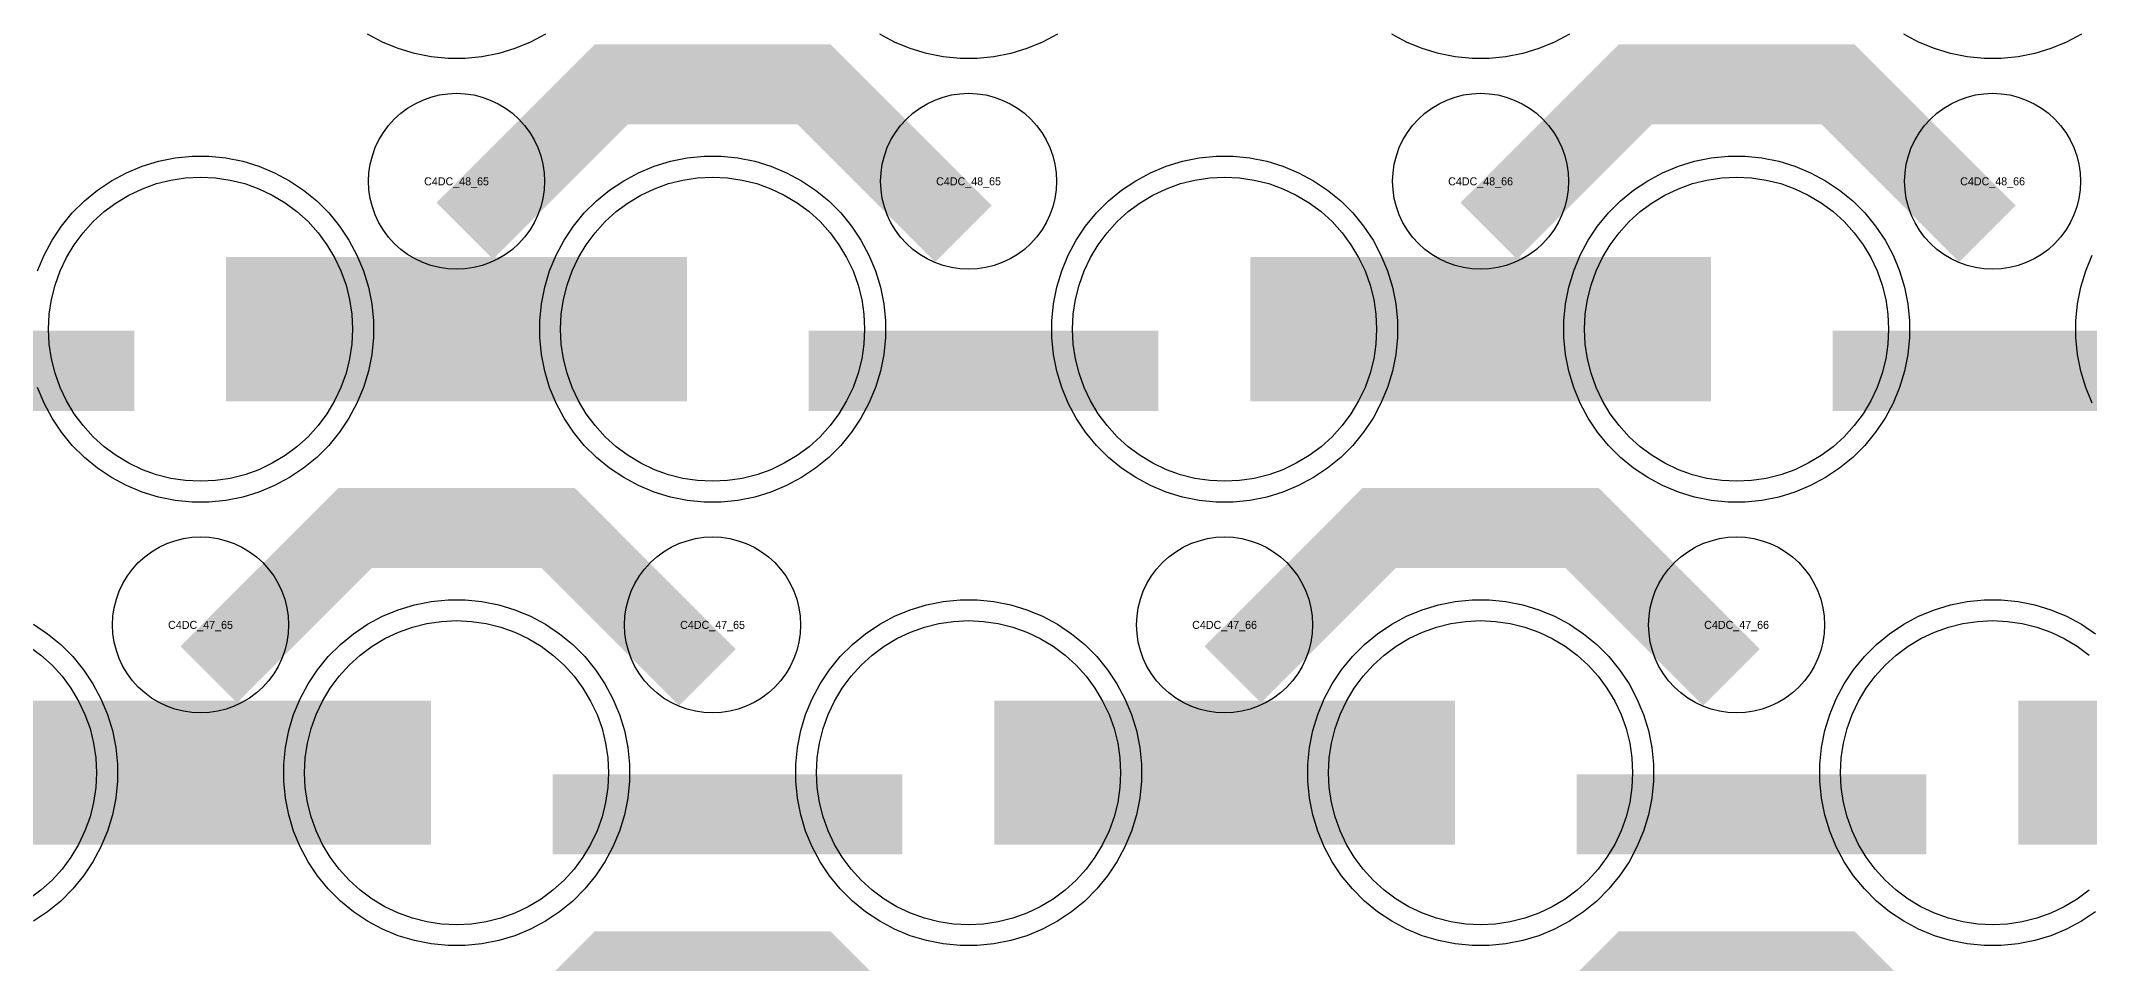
# Model space of a CAD drawing. Extents: x -11880 to 11880, y -14992 to 14992.
# Drawn here: x 8750 to 9390, y -8386 to -8098 of the extents above; entities that cross this region are included whole.
import ezdxf
from ezdxf.enums import TextEntityAlignment as Align

# ---------------------------------------------------------------- set-up
doc = ezdxf.new("R2010")
doc.units = 0
doc.header["$MEASUREMENT"] = 0
for name, color, linetype in [('GDS_775_DT_237', 138, 'CONTINUOUS'), ('RDL1_FS', 34, 'CONTINUOUS'), ('RDL_BS', 160, 'CONTINUOUS')]:
    doc.layers.add(name, color=color, linetype=linetype)

msp = doc.modelspace()

# ---------------------------------------------------------------- linework, layer by layer
at = {"layer": 'RDL1_FS'}
for points in [[(8800, -8235.999), (8795.343, -8235.77), (8790.732, -8235.086), (8786.209, -8233.954), (8781.819, -8232.382), (8777.605, -8230.39), (8773.605, -8227.992), (8769.86, -8225.214), (8766.406, -8222.084), (8763.276, -8218.63), (8760.498, -8214.885), (8758.1, -8210.885), (8756.108, -8206.671), (8754.536, -8202.281), (8753.404, -8197.758), (8752.72, -8193.147), (8752.491, -8188.49), (8752.72, -8183.833), (8753.404, -8179.222), (8754.536, -8174.699), (8756.108, -8170.309), (8758.1, -8166.095), (8760.498, -8162.095), (8763.276, -8158.35), (8766.406, -8154.896), (8769.86, -8151.766), (8773.605, -8148.988), (8777.605, -8146.59), (8781.819, -8144.598), (8786.209, -8143.026), (8790.732, -8141.894), (8795.343, -8141.21), (8800, -8140.981), (8804.657, -8141.21), (8809.268, -8141.894), (8813.791, -8143.026), (8818.181, -8144.598), (8822.395, -8146.59), (8826.395, -8148.988), (8830.14, -8151.766), (8833.594, -8154.896), (8836.724, -8158.35), (8839.502, -8162.095), (8841.9, -8166.095), (8843.892, -8170.309), (8845.464, -8174.699), (8846.596, -8179.222), (8847.28, -8183.833), (8847.509, -8188.49), (8847.28, -8193.147), (8846.596, -8197.758), (8845.464, -8202.281), (8843.892, -8206.671), (8841.9, -8210.885), (8839.502, -8214.885), (8836.724, -8218.63), (8833.594, -8222.084), (8830.14, -8225.214), (8826.395, -8227.992), (8822.395, -8230.39), (8818.181, -8232.382), (8813.791, -8233.954), (8809.268, -8235.086), (8804.657, -8235.77)], [(8960, -8235.999), (8955.343, -8235.77), (8950.732, -8235.086), (8946.209, -8233.954), (8941.819, -8232.382), (8937.605, -8230.39), (8933.605, -8227.992), (8929.86, -8225.214), (8926.406, -8222.084), (8923.276, -8218.63), (8920.498, -8214.885), (8918.1, -8210.885), (8916.108, -8206.671), (8914.536, -8202.281), (8913.404, -8197.758), (8912.72, -8193.147), (8912.491, -8188.49), (8912.72, -8183.833), (8913.404, -8179.222), (8914.536, -8174.699), (8916.108, -8170.309), (8918.1, -8166.095), (8920.498, -8162.095), (8923.276, -8158.35), (8926.406, -8154.896), (8929.86, -8151.766), (8933.605, -8148.988), (8937.605, -8146.59), (8941.819, -8144.598), (8946.209, -8143.026), (8950.732, -8141.894), (8955.343, -8141.21), (8960, -8140.981), (8964.657, -8141.21), (8969.268, -8141.894), (8973.791, -8143.026), (8978.181, -8144.598), (8982.395, -8146.59), (8986.395, -8148.988), (8990.14, -8151.766), (8993.594, -8154.896), (8996.724, -8158.35), (8999.502, -8162.095), (9001.9, -8166.095), (9003.892, -8170.309), (9005.464, -8174.699), (9006.596, -8179.222), (9007.28, -8183.833), (9007.509, -8188.49), (9007.28, -8193.147), (9006.596, -8197.758), (9005.464, -8202.281), (9003.892, -8206.671), (9001.9, -8210.885), (8999.502, -8214.885), (8996.724, -8218.63), (8993.594, -8222.084), (8990.14, -8225.214), (8986.395, -8227.992), (8982.395, -8230.39), (8978.181, -8232.382), (8973.791, -8233.954), (8969.268, -8235.086), (8964.657, -8235.77)], [(9120, -8235.999), (9115.343, -8235.77), (9110.732, -8235.086), (9106.209, -8233.954), (9101.819, -8232.382), (9097.605, -8230.39), (9093.605, -8227.992), (9089.86, -8225.214), (9086.406, -8222.084), (9083.276, -8218.63), (9080.498, -8214.885), (9078.1, -8210.885), (9076.108, -8206.671), (9074.536, -8202.281), (9073.404, -8197.758), (9072.72, -8193.147), (9072.491, -8188.49), (9072.72, -8183.833), (9073.404, -8179.222), (9074.536, -8174.699), (9076.108, -8170.309), (9078.1, -8166.095), (9080.498, -8162.095), (9083.276, -8158.35), (9086.406, -8154.896), (9089.86, -8151.766), (9093.605, -8148.988), (9097.605, -8146.59), (9101.819, -8144.598), (9106.209, -8143.026), (9110.732, -8141.894), (9115.343, -8141.21), (9120, -8140.981), (9124.657, -8141.21), (9129.268, -8141.894), (9133.791, -8143.026), (9138.181, -8144.598), (9142.395, -8146.59), (9146.395, -8148.988), (9150.14, -8151.766), (9153.594, -8154.896), (9156.724, -8158.35), (9159.502, -8162.095), (9161.9, -8166.095), (9163.892, -8170.309), (9165.464, -8174.699), (9166.596, -8179.222), (9167.28, -8183.833), (9167.509, -8188.49), (9167.28, -8193.147), (9166.596, -8197.758), (9165.464, -8202.281), (9163.892, -8206.671), (9161.9, -8210.885), (9159.502, -8214.885), (9156.724, -8218.63), (9153.594, -8222.084), (9150.14, -8225.214), (9146.395, -8227.992), (9142.395, -8230.39), (9138.181, -8232.382), (9133.791, -8233.954), (9129.268, -8235.086), (9124.657, -8235.77)], [(9280, -8235.999), (9275.343, -8235.77), (9270.732, -8235.086), (9266.209, -8233.954), (9261.819, -8232.382), (9257.605, -8230.39), (9253.605, -8227.992), (9249.86, -8225.214), (9246.406, -8222.084), (9243.276, -8218.63), (9240.498, -8214.885), (9238.1, -8210.885), (9236.108, -8206.671), (9234.536, -8202.281), (9233.404, -8197.758), (9232.72, -8193.147), (9232.491, -8188.49), (9232.72, -8183.833), (9233.404, -8179.222), (9234.536, -8174.699), (9236.108, -8170.309), (9238.1, -8166.095), (9240.498, -8162.095), (9243.276, -8158.35), (9246.406, -8154.896), (9249.86, -8151.766), (9253.605, -8148.988), (9257.605, -8146.59), (9261.819, -8144.598), (9266.209, -8143.026), (9270.732, -8141.894), (9275.343, -8141.21), (9280, -8140.981), (9284.657, -8141.21), (9289.268, -8141.894), (9293.791, -8143.026), (9298.181, -8144.598), (9302.395, -8146.59), (9306.395, -8148.988), (9310.14, -8151.766), (9313.594, -8154.896), (9316.724, -8158.35), (9319.502, -8162.095), (9321.9, -8166.095), (9323.892, -8170.309), (9325.464, -8174.699), (9326.596, -8179.222), (9327.28, -8183.833), (9327.509, -8188.49), (9327.28, -8193.147), (9326.596, -8197.758), (9325.464, -8202.281), (9323.892, -8206.671), (9321.9, -8210.885), (9319.502, -8214.885), (9316.724, -8218.63), (9313.594, -8222.084), (9310.14, -8225.214), (9306.395, -8227.992), (9302.395, -8230.39), (9298.181, -8232.382), (9293.791, -8233.954), (9289.268, -8235.086), (9284.657, -8235.77)], [(8880, -8374.564), (8875.343, -8374.335), (8870.732, -8373.651), (8866.209, -8372.519), (8861.819, -8370.947), (8857.605, -8368.955), (8853.605, -8366.557), (8849.86, -8363.779), (8846.406, -8360.649), (8843.276, -8357.195), (8840.498, -8353.45), (8838.1, -8349.45), (8836.108, -8345.236), (8834.536, -8340.846), (8833.404, -8336.323), (8832.72, -8331.712), (8832.491, -8327.055), (8832.72, -8322.398), (8833.404, -8317.787), (8834.536, -8313.264), (8836.108, -8308.874), (8838.1, -8304.66), (8840.498, -8300.66), (8843.276, -8296.915), (8846.406, -8293.461), (8849.86, -8290.331), (8853.605, -8287.553), (8857.605, -8285.155), (8861.819, -8283.163), (8866.209, -8281.591), (8870.732, -8280.459), (8875.343, -8279.775), (8880, -8279.546), (8884.657, -8279.775), (8889.268, -8280.459), (8893.791, -8281.591), (8898.181, -8283.163), (8902.395, -8285.155), (8906.395, -8287.553), (8910.14, -8290.331), (8913.594, -8293.461), (8916.724, -8296.915), (8919.502, -8300.66), (8921.9, -8304.66), (8923.892, -8308.874), (8925.464, -8313.264), (8926.596, -8317.787), (8927.28, -8322.398), (8927.509, -8327.055), (8927.28, -8331.712), (8926.596, -8336.323), (8925.464, -8340.846), (8923.892, -8345.236), (8921.9, -8349.45), (8919.502, -8353.45), (8916.724, -8357.195), (8913.594, -8360.649), (8910.14, -8363.779), (8906.395, -8366.557), (8902.395, -8368.955), (8898.181, -8370.947), (8893.791, -8372.519), (8889.268, -8373.651), (8884.657, -8374.335)], [(9040, -8374.564), (9035.343, -8374.335), (9030.732, -8373.651), (9026.209, -8372.519), (9021.819, -8370.947), (9017.605, -8368.955), (9013.605, -8366.557), (9009.86, -8363.779), (9006.406, -8360.649), (9003.276, -8357.195), (9000.498, -8353.45), (8998.1, -8349.45), (8996.108, -8345.236), (8994.536, -8340.846), (8993.404, -8336.323), (8992.72, -8331.712), (8992.491, -8327.055), (8992.72, -8322.398), (8993.404, -8317.787), (8994.536, -8313.264), (8996.108, -8308.874), (8998.1, -8304.66), (9000.498, -8300.66), (9003.276, -8296.915), (9006.406, -8293.461), (9009.86, -8290.331), (9013.605, -8287.553), (9017.605, -8285.155), (9021.819, -8283.163), (9026.209, -8281.591), (9030.732, -8280.459), (9035.343, -8279.775), (9040, -8279.546), (9044.657, -8279.775), (9049.268, -8280.459), (9053.791, -8281.591), (9058.181, -8283.163), (9062.395, -8285.155), (9066.395, -8287.553), (9070.14, -8290.331), (9073.594, -8293.461), (9076.724, -8296.915), (9079.502, -8300.66), (9081.9, -8304.66), (9083.892, -8308.874), (9085.464, -8313.264), (9086.596, -8317.787), (9087.28, -8322.398), (9087.509, -8327.055), (9087.28, -8331.712), (9086.596, -8336.323), (9085.464, -8340.846), (9083.892, -8345.236), (9081.9, -8349.45), (9079.502, -8353.45), (9076.724, -8357.195), (9073.594, -8360.649), (9070.14, -8363.779), (9066.395, -8366.557), (9062.395, -8368.955), (9058.181, -8370.947), (9053.791, -8372.519), (9049.268, -8373.651), (9044.657, -8374.335)], [(9200, -8374.564), (9195.343, -8374.335), (9190.732, -8373.651), (9186.209, -8372.519), (9181.819, -8370.947), (9177.605, -8368.955), (9173.605, -8366.557), (9169.86, -8363.779), (9166.406, -8360.649), (9163.276, -8357.195), (9160.498, -8353.45), (9158.1, -8349.45), (9156.108, -8345.236), (9154.536, -8340.846), (9153.404, -8336.323), (9152.72, -8331.712), (9152.491, -8327.055), (9152.72, -8322.398), (9153.404, -8317.787), (9154.536, -8313.264), (9156.108, -8308.874), (9158.1, -8304.66), (9160.498, -8300.66), (9163.276, -8296.915), (9166.406, -8293.461), (9169.86, -8290.331), (9173.605, -8287.553), (9177.605, -8285.155), (9181.819, -8283.163), (9186.209, -8281.591), (9190.732, -8280.459), (9195.343, -8279.775), (9200, -8279.546), (9204.657, -8279.775), (9209.268, -8280.459), (9213.791, -8281.591), (9218.181, -8283.163), (9222.395, -8285.155), (9226.395, -8287.553), (9230.14, -8290.331), (9233.594, -8293.461), (9236.724, -8296.915), (9239.502, -8300.66), (9241.9, -8304.66), (9243.892, -8308.874), (9245.464, -8313.264), (9246.596, -8317.787), (9247.28, -8322.398), (9247.509, -8327.055), (9247.28, -8331.712), (9246.596, -8336.323), (9245.464, -8340.846), (9243.892, -8345.236), (9241.9, -8349.45), (9239.502, -8353.45), (9236.724, -8357.195), (9233.594, -8360.649), (9230.14, -8363.779), (9226.395, -8366.557), (9222.395, -8368.955), (9218.181, -8370.947), (9213.791, -8372.519), (9209.268, -8373.651), (9204.657, -8374.335)]]:
    msp.add_lwpolyline(points, close=True, dxfattribs=at)
for points in [[(8808.002, -8188.49, 45, 45, 0), (8880.002, -8188.49, 45, 45, 0)], [(8880.002, -8188.49, 45, 45, 0), (8952.002, -8188.49, 45, 45, 0)], [(9128.002, -8188.49, 45, 45, 0), (9200.002, -8188.49, 45, 45, 0)], [(9200.002, -8188.49, 45, 45, 0), (9272.002, -8188.49, 45, 45, 0)], [(8728.002, -8327.055, 45, 45, 0), (8800.002, -8327.055, 45, 45, 0)], [(8800.002, -8327.055, 45, 45, 0), (8872.002, -8327.055, 45, 45, 0)], [(9048.002, -8327.055, 45, 45, 0), (9120.002, -8327.055, 45, 45, 0)], [(9120.002, -8327.055, 45, 45, 0), (9192.002, -8327.055, 45, 45, 0)], [(9368.002, -8327.055, 45, 45, 0), (9440.002, -8327.055, 45, 45, 0)]]:
    msp.add_lwpolyline(points, format="xyseb", dxfattribs=at)
for points in [[(9390.14, -8363.779), (9386.395, -8366.557), (9382.395, -8368.955), (9378.181, -8370.947), (9373.791, -8372.519), (9369.268, -8373.651), (9364.657, -8374.335), (9360, -8374.564), (9355.343, -8374.335), (9350.732, -8373.651), (9346.209, -8372.519), (9341.819, -8370.947), (9337.605, -8368.955), (9333.605, -8366.557), (9329.86, -8363.779), (9326.406, -8360.649), (9323.276, -8357.195), (9320.498, -8353.45), (9318.1, -8349.45), (9316.108, -8345.236), (9314.536, -8340.846), (9313.404, -8336.323), (9312.72, -8331.712), (9312.491, -8327.055), (9312.72, -8322.398), (9313.404, -8317.787), (9314.536, -8313.264), (9316.108, -8308.874), (9318.1, -8304.66), (9320.498, -8300.66), (9323.276, -8296.915), (9326.406, -8293.461), (9329.86, -8290.331), (9333.605, -8287.553), (9337.605, -8285.155), (9341.819, -8283.163), (9346.209, -8281.591), (9350.732, -8280.459), (9355.343, -8279.775), (9360, -8279.546), (9364.657, -8279.775), (9369.268, -8280.459), (9373.791, -8281.591), (9378.181, -8283.163), (9382.395, -8285.155), (9386.395, -8287.553), (9390.14, -8290.331)], [(8746.395, -8287.553), (8750.14, -8290.331), (8753.594, -8293.461), (8756.724, -8296.915), (8759.502, -8300.66), (8761.9, -8304.66), (8763.892, -8308.874), (8765.464, -8313.264), (8766.596, -8317.787), (8767.28, -8322.398), (8767.509, -8327.055), (8767.28, -8331.712), (8766.596, -8336.323), (8765.464, -8340.846), (8763.892, -8345.236), (8761.9, -8349.45), (8759.502, -8353.45), (8756.724, -8357.195), (8753.594, -8360.649), (8750.14, -8363.779), (8746.395, -8366.557)]]:
    msp.add_lwpolyline(points, dxfattribs=at)
at = {"layer": 'RDL_BS', "color": 241, "true_color": 0xf7abae}
for points in [[(8907.777, -8096.308), (8903.115, -8098.8), (8898.205, -8100.831), (8893.165, -8102.362), (8887.938, -8103.408), (8882.644, -8103.925), (8877.356, -8103.925), (8872.062, -8103.408), (8866.835, -8102.362), (8861.795, -8100.831), (8856.885, -8098.8), (8852.223, -8096.308)], [(9067.777, -8096.308), (9063.115, -8098.8), (9058.205, -8100.831), (9053.165, -8102.362), (9047.938, -8103.408), (9042.644, -8103.925), (9037.356, -8103.925), (9032.062, -8103.408), (9026.835, -8102.362), (9021.795, -8100.831), (9016.885, -8098.8), (9012.223, -8096.308)], [(9227.777, -8096.308), (9223.115, -8098.8), (9218.205, -8100.831), (9213.165, -8102.362), (9207.938, -8103.408), (9202.644, -8103.925), (9197.356, -8103.925), (9192.062, -8103.408), (9186.835, -8102.362), (9181.795, -8100.831), (9176.885, -8098.8), (9172.223, -8096.308)], [(9387.777, -8096.308), (9383.115, -8098.8), (9378.205, -8100.831), (9373.165, -8102.362), (9367.938, -8103.408), (9362.644, -8103.925), (9357.356, -8103.925), (9352.062, -8103.408), (9346.835, -8102.362), (9341.795, -8100.831), (9336.885, -8098.8), (9332.223, -8096.308)]]:
    msp.add_lwpolyline(points, dxfattribs=at)
at = {"layer": 'RDL_BS'}
for points in [[(8882.562, -8157.804, 25, 25, 0), (8928.377, -8111.989, 25, 25, 0), (8961.93, -8111.989, 25, 25, 0)], [(9038.401, -8158.703, 25, 25, 0), (8991.687, -8111.989, 25, 25, 0), (8961.929, -8111.989, 25, 25, 0)], [(9202.562, -8157.804, 25, 25, 0), (9248.377, -8111.989, 25, 25, 0), (9281.93, -8111.989, 25, 25, 0)], [(9358.401, -8158.703, 25, 25, 0), (9311.687, -8111.989, 25, 25, 0), (9281.929, -8111.989, 25, 25, 0)], [(8670.016, -8201.503, 25, 25, 0), (8779.281, -8201.503, 25, 25, 0)], [(8990.016, -8201.503, 25, 25, 0), (9099.281, -8201.503, 25, 25, 0)], [(9310.016, -8201.503, 25, 25, 0), (9419.281, -8201.503, 25, 25, 0)], [(8802.562, -8296.369, 25, 25, 0), (8848.377, -8250.554, 25, 25, 0), (8881.93, -8250.554, 25, 25, 0)], [(8958.401, -8297.268, 25, 25, 0), (8911.687, -8250.554, 25, 25, 0), (8881.929, -8250.554, 25, 25, 0)], [(9122.562, -8296.369, 25, 25, 0), (9168.377, -8250.554, 25, 25, 0), (9201.93, -8250.554, 25, 25, 0)], [(9278.401, -8297.268, 25, 25, 0), (9231.687, -8250.554, 25, 25, 0), (9201.929, -8250.554, 25, 25, 0)], [(8910.016, -8340.068, 25, 25, 0), (9019.281, -8340.068, 25, 25, 0)], [(9230.016, -8340.068, 25, 25, 0), (9339.281, -8340.068, 25, 25, 0)], [(8882.562, -8434.929, 25, 25, 0), (8928.377, -8389.114, 25, 25, 0), (8961.93, -8389.114, 25, 25, 0)], [(9038.401, -8435.828, 25, 25, 0), (8991.687, -8389.114, 25, 25, 0), (8961.929, -8389.114, 25, 25, 0)], [(9202.562, -8434.929, 25, 25, 0), (9248.377, -8389.114, 25, 25, 0), (9281.93, -8389.114, 25, 25, 0)], [(9358.401, -8435.828, 25, 25, 0), (9311.687, -8389.114, 25, 25, 0), (9281.929, -8389.114, 25, 25, 0)]]:
    msp.add_lwpolyline(points, format="xyseb", dxfattribs=at)
for points in [[(8880, -8169.796), (8877.307, -8169.664), (8874.635, -8169.268), (8872.016, -8168.611), (8869.481, -8167.704), (8867.044, -8166.552), (8864.72, -8165.159), (8862.557, -8163.556), (8860.558, -8161.744), (8858.746, -8159.745), (8857.143, -8157.582), (8855.75, -8155.258), (8854.598, -8152.821), (8853.691, -8150.286), (8853.034, -8147.667), (8852.638, -8144.995), (8852.506, -8142.302), (8852.638, -8139.609), (8853.034, -8136.937), (8853.691, -8134.318), (8854.598, -8131.783), (8855.75, -8129.346), (8857.143, -8127.022), (8858.746, -8124.859), (8860.558, -8122.86), (8862.557, -8121.048), (8864.72, -8119.445), (8867.044, -8118.052), (8869.481, -8116.9), (8872.016, -8115.993), (8874.635, -8115.336), (8877.307, -8114.94), (8880, -8114.808), (8882.693, -8114.94), (8885.365, -8115.336), (8887.984, -8115.993), (8890.519, -8116.9), (8892.956, -8118.052), (8895.28, -8119.445), (8897.443, -8121.048), (8899.442, -8122.86), (8901.254, -8124.859), (8902.857, -8127.022), (8904.25, -8129.346), (8905.402, -8131.783), (8906.309, -8134.318), (8906.966, -8136.937), (8907.362, -8139.609), (8907.494, -8142.302), (8907.362, -8144.995), (8906.966, -8147.667), (8906.309, -8150.286), (8905.402, -8152.821), (8904.25, -8155.258), (8902.857, -8157.582), (8901.254, -8159.745), (8899.442, -8161.744), (8897.443, -8163.556), (8895.28, -8165.159), (8892.956, -8166.552), (8890.519, -8167.704), (8887.984, -8168.611), (8885.365, -8169.268), (8882.693, -8169.664)], [(9040, -8169.796), (9037.307, -8169.664), (9034.635, -8169.268), (9032.016, -8168.611), (9029.481, -8167.704), (9027.044, -8166.552), (9024.72, -8165.159), (9022.557, -8163.556), (9020.558, -8161.744), (9018.746, -8159.745), (9017.143, -8157.582), (9015.75, -8155.258), (9014.598, -8152.821), (9013.691, -8150.286), (9013.034, -8147.667), (9012.638, -8144.995), (9012.506, -8142.302), (9012.638, -8139.609), (9013.034, -8136.937), (9013.691, -8134.318), (9014.598, -8131.783), (9015.75, -8129.346), (9017.143, -8127.022), (9018.746, -8124.859), (9020.558, -8122.86), (9022.557, -8121.048), (9024.72, -8119.445), (9027.044, -8118.052), (9029.481, -8116.9), (9032.016, -8115.993), (9034.635, -8115.336), (9037.307, -8114.94), (9040, -8114.808), (9042.693, -8114.94), (9045.365, -8115.336), (9047.984, -8115.993), (9050.519, -8116.9), (9052.956, -8118.052), (9055.28, -8119.445), (9057.443, -8121.048), (9059.442, -8122.86), (9061.254, -8124.859), (9062.857, -8127.022), (9064.25, -8129.346), (9065.402, -8131.783), (9066.309, -8134.318), (9066.966, -8136.937), (9067.362, -8139.609), (9067.494, -8142.302), (9067.362, -8144.995), (9066.966, -8147.667), (9066.309, -8150.286), (9065.402, -8152.821), (9064.25, -8155.258), (9062.857, -8157.582), (9061.254, -8159.745), (9059.442, -8161.744), (9057.443, -8163.556), (9055.28, -8165.159), (9052.956, -8166.552), (9050.519, -8167.704), (9047.984, -8168.611), (9045.365, -8169.268), (9042.693, -8169.664)], [(9200, -8169.796), (9197.307, -8169.664), (9194.635, -8169.268), (9192.016, -8168.611), (9189.481, -8167.704), (9187.044, -8166.552), (9184.72, -8165.159), (9182.557, -8163.556), (9180.558, -8161.744), (9178.746, -8159.745), (9177.143, -8157.582), (9175.75, -8155.258), (9174.598, -8152.821), (9173.691, -8150.286), (9173.034, -8147.667), (9172.638, -8144.995), (9172.506, -8142.302), (9172.638, -8139.609), (9173.034, -8136.937), (9173.691, -8134.318), (9174.598, -8131.783), (9175.75, -8129.346), (9177.143, -8127.022), (9178.746, -8124.859), (9180.558, -8122.86), (9182.557, -8121.048), (9184.72, -8119.445), (9187.044, -8118.052), (9189.481, -8116.9), (9192.016, -8115.993), (9194.635, -8115.336), (9197.307, -8114.94), (9200, -8114.808), (9202.693, -8114.94), (9205.365, -8115.336), (9207.984, -8115.993), (9210.519, -8116.9), (9212.956, -8118.052), (9215.28, -8119.445), (9217.443, -8121.048), (9219.442, -8122.86), (9221.254, -8124.859), (9222.857, -8127.022), (9224.25, -8129.346), (9225.402, -8131.783), (9226.309, -8134.318), (9226.966, -8136.937), (9227.362, -8139.609), (9227.494, -8142.302), (9227.362, -8144.995), (9226.966, -8147.667), (9226.309, -8150.286), (9225.402, -8152.821), (9224.25, -8155.258), (9222.857, -8157.582), (9221.254, -8159.745), (9219.442, -8161.744), (9217.443, -8163.556), (9215.28, -8165.159), (9212.956, -8166.552), (9210.519, -8167.704), (9207.984, -8168.611), (9205.365, -8169.268), (9202.693, -8169.664)], [(9360, -8169.796), (9357.307, -8169.664), (9354.635, -8169.268), (9352.016, -8168.611), (9349.481, -8167.704), (9347.044, -8166.552), (9344.72, -8165.159), (9342.557, -8163.556), (9340.558, -8161.744), (9338.746, -8159.745), (9337.143, -8157.582), (9335.75, -8155.258), (9334.598, -8152.821), (9333.691, -8150.286), (9333.034, -8147.667), (9332.638, -8144.995), (9332.506, -8142.302), (9332.638, -8139.609), (9333.034, -8136.937), (9333.691, -8134.318), (9334.598, -8131.783), (9335.75, -8129.346), (9337.143, -8127.022), (9338.746, -8124.859), (9340.558, -8122.86), (9342.557, -8121.048), (9344.72, -8119.445), (9347.044, -8118.052), (9349.481, -8116.9), (9352.016, -8115.993), (9354.635, -8115.336), (9357.307, -8114.94), (9360, -8114.808), (9362.693, -8114.94), (9365.365, -8115.336), (9367.984, -8115.993), (9370.519, -8116.9), (9372.956, -8118.052), (9375.28, -8119.445), (9377.443, -8121.048), (9379.442, -8122.86), (9381.254, -8124.859), (9382.857, -8127.022), (9384.25, -8129.346), (9385.402, -8131.783), (9386.309, -8134.318), (9386.966, -8136.937), (9387.362, -8139.609), (9387.494, -8142.302), (9387.362, -8144.995), (9386.966, -8147.667), (9386.309, -8150.286), (9385.402, -8152.821), (9384.25, -8155.258), (9382.857, -8157.582), (9381.254, -8159.745), (9379.442, -8161.744), (9377.443, -8163.556), (9375.28, -8165.159), (9372.956, -8166.552), (9370.519, -8167.704), (9367.984, -8168.611), (9365.365, -8169.268), (9362.693, -8169.664)], [(8957.356, -8242.49), (8952.062, -8241.973), (8946.835, -8240.927), (8941.795, -8239.396), (8936.885, -8237.365), (8932.223, -8234.873), (8927.809, -8231.926), (8923.708, -8228.564), (8919.926, -8224.782), (8916.564, -8220.681), (8913.617, -8216.267), (8911.125, -8211.605), (8909.094, -8206.695), (8907.563, -8201.655), (8906.517, -8196.428), (8906, -8191.134), (8906, -8185.846), (8906.517, -8180.552), (8907.563, -8175.325), (8909.094, -8170.285), (8911.125, -8165.375), (8913.617, -8160.713), (8916.564, -8156.299), (8919.926, -8152.198), (8923.708, -8148.416), (8927.809, -8145.054), (8932.223, -8142.107), (8936.885, -8139.615), (8941.795, -8137.584), (8946.835, -8136.053), (8952.062, -8135.007), (8957.356, -8134.49), (8962.644, -8134.49), (8967.938, -8135.007), (8973.165, -8136.053), (8978.205, -8137.584), (8983.115, -8139.615), (8987.777, -8142.107), (8992.191, -8145.054), (8996.292, -8148.416), (9000.074, -8152.198), (9003.436, -8156.299), (9006.383, -8160.713), (9008.875, -8165.375), (9010.906, -8170.285), (9012.437, -8175.325), (9013.483, -8180.552), (9014, -8185.846), (9014, -8191.134), (9013.483, -8196.428), (9012.437, -8201.655), (9010.906, -8206.695), (9008.875, -8211.605), (9006.383, -8216.267), (9003.436, -8220.681), (9000.074, -8224.782), (8996.292, -8228.564), (8992.191, -8231.926), (8987.777, -8234.873), (8983.115, -8237.365), (8978.205, -8239.396), (8973.165, -8240.927), (8967.938, -8241.973), (8962.644, -8242.49)], [(9117.356, -8242.49), (9112.062, -8241.973), (9106.835, -8240.927), (9101.795, -8239.396), (9096.885, -8237.365), (9092.223, -8234.873), (9087.809, -8231.926), (9083.708, -8228.564), (9079.926, -8224.782), (9076.564, -8220.681), (9073.617, -8216.267), (9071.125, -8211.605), (9069.094, -8206.695), (9067.563, -8201.655), (9066.517, -8196.428), (9066, -8191.134), (9066, -8185.846), (9066.517, -8180.552), (9067.563, -8175.325), (9069.094, -8170.285), (9071.125, -8165.375), (9073.617, -8160.713), (9076.564, -8156.299), (9079.926, -8152.198), (9083.708, -8148.416), (9087.809, -8145.054), (9092.223, -8142.107), (9096.885, -8139.615), (9101.795, -8137.584), (9106.835, -8136.053), (9112.062, -8135.007), (9117.356, -8134.49), (9122.644, -8134.49), (9127.938, -8135.007), (9133.165, -8136.053), (9138.205, -8137.584), (9143.115, -8139.615), (9147.777, -8142.107), (9152.191, -8145.054), (9156.292, -8148.416), (9160.074, -8152.198), (9163.436, -8156.299), (9166.383, -8160.713), (9168.875, -8165.375), (9170.906, -8170.285), (9172.437, -8175.325), (9173.483, -8180.552), (9174, -8185.846), (9174, -8191.134), (9173.483, -8196.428), (9172.437, -8201.655), (9170.906, -8206.695), (9168.875, -8211.605), (9166.383, -8216.267), (9163.436, -8220.681), (9160.074, -8224.782), (9156.292, -8228.564), (9152.191, -8231.926), (9147.777, -8234.873), (9143.115, -8237.365), (9138.205, -8239.396), (9133.165, -8240.927), (9127.938, -8241.973), (9122.644, -8242.49)], [(9277.356, -8242.49), (9272.062, -8241.973), (9266.835, -8240.927), (9261.795, -8239.396), (9256.885, -8237.365), (9252.223, -8234.873), (9247.809, -8231.926), (9243.708, -8228.564), (9239.926, -8224.782), (9236.564, -8220.681), (9233.617, -8216.267), (9231.125, -8211.605), (9229.094, -8206.695), (9227.563, -8201.655), (9226.517, -8196.428), (9226, -8191.134), (9226, -8185.846), (9226.517, -8180.552), (9227.563, -8175.325), (9229.094, -8170.285), (9231.125, -8165.375), (9233.617, -8160.713), (9236.564, -8156.299), (9239.926, -8152.198), (9243.708, -8148.416), (9247.809, -8145.054), (9252.223, -8142.107), (9256.885, -8139.615), (9261.795, -8137.584), (9266.835, -8136.053), (9272.062, -8135.007), (9277.356, -8134.49), (9282.644, -8134.49), (9287.938, -8135.007), (9293.165, -8136.053), (9298.205, -8137.584), (9303.115, -8139.615), (9307.777, -8142.107), (9312.191, -8145.054), (9316.292, -8148.416), (9320.074, -8152.198), (9323.436, -8156.299), (9326.383, -8160.713), (9328.875, -8165.375), (9330.906, -8170.285), (9332.437, -8175.325), (9333.483, -8180.552), (9334, -8185.846), (9334, -8191.134), (9333.483, -8196.428), (9332.437, -8201.655), (9330.906, -8206.695), (9328.875, -8211.605), (9326.383, -8216.267), (9323.436, -8220.681), (9320.074, -8224.782), (9316.292, -8228.564), (9312.191, -8231.926), (9307.777, -8234.873), (9303.115, -8237.365), (9298.205, -8239.396), (9293.165, -8240.927), (9287.938, -8241.973), (9282.644, -8242.49)], [(8800, -8308.361), (8797.307, -8308.229), (8794.635, -8307.833), (8792.016, -8307.176), (8789.481, -8306.269), (8787.044, -8305.117), (8784.72, -8303.724), (8782.557, -8302.121), (8780.558, -8300.309), (8778.746, -8298.31), (8777.143, -8296.147), (8775.75, -8293.823), (8774.598, -8291.386), (8773.691, -8288.851), (8773.034, -8286.232), (8772.638, -8283.56), (8772.506, -8280.867), (8772.638, -8278.174), (8773.034, -8275.502), (8773.691, -8272.883), (8774.598, -8270.348), (8775.75, -8267.911), (8777.143, -8265.587), (8778.746, -8263.424), (8780.558, -8261.425), (8782.557, -8259.613), (8784.72, -8258.01), (8787.044, -8256.617), (8789.481, -8255.465), (8792.016, -8254.558), (8794.635, -8253.901), (8797.307, -8253.505), (8800, -8253.373), (8802.693, -8253.505), (8805.365, -8253.901), (8807.984, -8254.558), (8810.519, -8255.465), (8812.956, -8256.617), (8815.28, -8258.01), (8817.443, -8259.613), (8819.442, -8261.425), (8821.254, -8263.424), (8822.857, -8265.587), (8824.25, -8267.911), (8825.402, -8270.348), (8826.309, -8272.883), (8826.966, -8275.502), (8827.362, -8278.174), (8827.494, -8280.867), (8827.362, -8283.56), (8826.966, -8286.232), (8826.309, -8288.851), (8825.402, -8291.386), (8824.25, -8293.823), (8822.857, -8296.147), (8821.254, -8298.31), (8819.442, -8300.309), (8817.443, -8302.121), (8815.28, -8303.724), (8812.956, -8305.117), (8810.519, -8306.269), (8807.984, -8307.176), (8805.365, -8307.833), (8802.693, -8308.229)], [(8960, -8308.361), (8957.307, -8308.229), (8954.635, -8307.833), (8952.016, -8307.176), (8949.481, -8306.269), (8947.044, -8305.117), (8944.72, -8303.724), (8942.557, -8302.121), (8940.558, -8300.309), (8938.746, -8298.31), (8937.143, -8296.147), (8935.75, -8293.823), (8934.598, -8291.386), (8933.691, -8288.851), (8933.034, -8286.232), (8932.638, -8283.56), (8932.506, -8280.867), (8932.638, -8278.174), (8933.034, -8275.502), (8933.691, -8272.883), (8934.598, -8270.348), (8935.75, -8267.911), (8937.143, -8265.587), (8938.746, -8263.424), (8940.558, -8261.425), (8942.557, -8259.613), (8944.72, -8258.01), (8947.044, -8256.617), (8949.481, -8255.465), (8952.016, -8254.558), (8954.635, -8253.901), (8957.307, -8253.505), (8960, -8253.373), (8962.693, -8253.505), (8965.365, -8253.901), (8967.984, -8254.558), (8970.519, -8255.465), (8972.956, -8256.617), (8975.28, -8258.01), (8977.443, -8259.613), (8979.442, -8261.425), (8981.254, -8263.424), (8982.857, -8265.587), (8984.25, -8267.911), (8985.402, -8270.348), (8986.309, -8272.883), (8986.966, -8275.502), (8987.362, -8278.174), (8987.494, -8280.867), (8987.362, -8283.56), (8986.966, -8286.232), (8986.309, -8288.851), (8985.402, -8291.386), (8984.25, -8293.823), (8982.857, -8296.147), (8981.254, -8298.31), (8979.442, -8300.309), (8977.443, -8302.121), (8975.28, -8303.724), (8972.956, -8305.117), (8970.519, -8306.269), (8967.984, -8307.176), (8965.365, -8307.833), (8962.693, -8308.229)], [(9120, -8308.361), (9117.307, -8308.229), (9114.635, -8307.833), (9112.016, -8307.176), (9109.481, -8306.269), (9107.044, -8305.117), (9104.72, -8303.724), (9102.557, -8302.121), (9100.558, -8300.309), (9098.746, -8298.31), (9097.143, -8296.147), (9095.75, -8293.823), (9094.598, -8291.386), (9093.691, -8288.851), (9093.034, -8286.232), (9092.638, -8283.56), (9092.506, -8280.867), (9092.638, -8278.174), (9093.034, -8275.502), (9093.691, -8272.883), (9094.598, -8270.348), (9095.75, -8267.911), (9097.143, -8265.587), (9098.746, -8263.424), (9100.558, -8261.425), (9102.557, -8259.613), (9104.72, -8258.01), (9107.044, -8256.617), (9109.481, -8255.465), (9112.016, -8254.558), (9114.635, -8253.901), (9117.307, -8253.505), (9120, -8253.373), (9122.693, -8253.505), (9125.365, -8253.901), (9127.984, -8254.558), (9130.519, -8255.465), (9132.956, -8256.617), (9135.28, -8258.01), (9137.443, -8259.613), (9139.442, -8261.425), (9141.254, -8263.424), (9142.857, -8265.587), (9144.25, -8267.911), (9145.402, -8270.348), (9146.309, -8272.883), (9146.966, -8275.502), (9147.362, -8278.174), (9147.494, -8280.867), (9147.362, -8283.56), (9146.966, -8286.232), (9146.309, -8288.851), (9145.402, -8291.386), (9144.25, -8293.823), (9142.857, -8296.147), (9141.254, -8298.31), (9139.442, -8300.309), (9137.443, -8302.121), (9135.28, -8303.724), (9132.956, -8305.117), (9130.519, -8306.269), (9127.984, -8307.176), (9125.365, -8307.833), (9122.693, -8308.229)], [(9280, -8308.361), (9277.307, -8308.229), (9274.635, -8307.833), (9272.016, -8307.176), (9269.481, -8306.269), (9267.044, -8305.117), (9264.72, -8303.724), (9262.557, -8302.121), (9260.558, -8300.309), (9258.746, -8298.31), (9257.143, -8296.147), (9255.75, -8293.823), (9254.598, -8291.386), (9253.691, -8288.851), (9253.034, -8286.232), (9252.638, -8283.56), (9252.506, -8280.867), (9252.638, -8278.174), (9253.034, -8275.502), (9253.691, -8272.883), (9254.598, -8270.348), (9255.75, -8267.911), (9257.143, -8265.587), (9258.746, -8263.424), (9260.558, -8261.425), (9262.557, -8259.613), (9264.72, -8258.01), (9267.044, -8256.617), (9269.481, -8255.465), (9272.016, -8254.558), (9274.635, -8253.901), (9277.307, -8253.505), (9280, -8253.373), (9282.693, -8253.505), (9285.365, -8253.901), (9287.984, -8254.558), (9290.519, -8255.465), (9292.956, -8256.617), (9295.28, -8258.01), (9297.443, -8259.613), (9299.442, -8261.425), (9301.254, -8263.424), (9302.857, -8265.587), (9304.25, -8267.911), (9305.402, -8270.348), (9306.309, -8272.883), (9306.966, -8275.502), (9307.362, -8278.174), (9307.494, -8280.867), (9307.362, -8283.56), (9306.966, -8286.232), (9306.309, -8288.851), (9305.402, -8291.386), (9304.25, -8293.823), (9302.857, -8296.147), (9301.254, -8298.31), (9299.442, -8300.309), (9297.443, -8302.121), (9295.28, -8303.724), (9292.956, -8305.117), (9290.519, -8306.269), (9287.984, -8307.176), (9285.365, -8307.833), (9282.693, -8308.229)], [(8877.356, -8381.055), (8872.062, -8380.538), (8866.835, -8379.492), (8861.795, -8377.961), (8856.885, -8375.93), (8852.223, -8373.438), (8847.809, -8370.491), (8843.708, -8367.129), (8839.926, -8363.347), (8836.564, -8359.246), (8833.617, -8354.832), (8831.125, -8350.17), (8829.094, -8345.26), (8827.563, -8340.22), (8826.517, -8334.993), (8826, -8329.699), (8826, -8324.411), (8826.517, -8319.117), (8827.563, -8313.89), (8829.094, -8308.85), (8831.125, -8303.94), (8833.617, -8299.278), (8836.564, -8294.864), (8839.926, -8290.763), (8843.708, -8286.981), (8847.809, -8283.619), (8852.223, -8280.672), (8856.885, -8278.18), (8861.795, -8276.149), (8866.835, -8274.618), (8872.062, -8273.572), (8877.356, -8273.055), (8882.644, -8273.055), (8887.938, -8273.572), (8893.165, -8274.618), (8898.205, -8276.149), (8903.115, -8278.18), (8907.777, -8280.672), (8912.191, -8283.619), (8916.292, -8286.981), (8920.074, -8290.763), (8923.436, -8294.864), (8926.383, -8299.278), (8928.875, -8303.94), (8930.906, -8308.85), (8932.437, -8313.89), (8933.483, -8319.117), (8934, -8324.411), (8934, -8329.699), (8933.483, -8334.993), (8932.437, -8340.22), (8930.906, -8345.26), (8928.875, -8350.17), (8926.383, -8354.832), (8923.436, -8359.246), (8920.074, -8363.347), (8916.292, -8367.129), (8912.191, -8370.491), (8907.777, -8373.438), (8903.115, -8375.93), (8898.205, -8377.961), (8893.165, -8379.492), (8887.938, -8380.538), (8882.644, -8381.055)], [(9037.356, -8381.055), (9032.062, -8380.538), (9026.835, -8379.492), (9021.795, -8377.961), (9016.885, -8375.93), (9012.223, -8373.438), (9007.809, -8370.491), (9003.708, -8367.129), (8999.926, -8363.347), (8996.564, -8359.246), (8993.617, -8354.832), (8991.125, -8350.17), (8989.094, -8345.26), (8987.563, -8340.22), (8986.517, -8334.993), (8986, -8329.699), (8986, -8324.411), (8986.517, -8319.117), (8987.563, -8313.89), (8989.094, -8308.85), (8991.125, -8303.94), (8993.617, -8299.278), (8996.564, -8294.864), (8999.926, -8290.763), (9003.708, -8286.981), (9007.809, -8283.619), (9012.223, -8280.672), (9016.885, -8278.18), (9021.795, -8276.149), (9026.835, -8274.618), (9032.062, -8273.572), (9037.356, -8273.055), (9042.644, -8273.055), (9047.938, -8273.572), (9053.165, -8274.618), (9058.205, -8276.149), (9063.115, -8278.18), (9067.777, -8280.672), (9072.191, -8283.619), (9076.292, -8286.981), (9080.074, -8290.763), (9083.436, -8294.864), (9086.383, -8299.278), (9088.875, -8303.94), (9090.906, -8308.85), (9092.437, -8313.89), (9093.483, -8319.117), (9094, -8324.411), (9094, -8329.699), (9093.483, -8334.993), (9092.437, -8340.22), (9090.906, -8345.26), (9088.875, -8350.17), (9086.383, -8354.832), (9083.436, -8359.246), (9080.074, -8363.347), (9076.292, -8367.129), (9072.191, -8370.491), (9067.777, -8373.438), (9063.115, -8375.93), (9058.205, -8377.961), (9053.165, -8379.492), (9047.938, -8380.538), (9042.644, -8381.055)], [(9197.356, -8381.055), (9192.062, -8380.538), (9186.835, -8379.492), (9181.795, -8377.961), (9176.885, -8375.93), (9172.223, -8373.438), (9167.809, -8370.491), (9163.708, -8367.129), (9159.926, -8363.347), (9156.564, -8359.246), (9153.617, -8354.832), (9151.125, -8350.17), (9149.094, -8345.26), (9147.563, -8340.22), (9146.517, -8334.993), (9146, -8329.699), (9146, -8324.411), (9146.517, -8319.117), (9147.563, -8313.89), (9149.094, -8308.85), (9151.125, -8303.94), (9153.617, -8299.278), (9156.564, -8294.864), (9159.926, -8290.763), (9163.708, -8286.981), (9167.809, -8283.619), (9172.223, -8280.672), (9176.885, -8278.18), (9181.795, -8276.149), (9186.835, -8274.618), (9192.062, -8273.572), (9197.356, -8273.055), (9202.644, -8273.055), (9207.938, -8273.572), (9213.165, -8274.618), (9218.205, -8276.149), (9223.115, -8278.18), (9227.777, -8280.672), (9232.191, -8283.619), (9236.292, -8286.981), (9240.074, -8290.763), (9243.436, -8294.864), (9246.383, -8299.278), (9248.875, -8303.94), (9250.906, -8308.85), (9252.437, -8313.89), (9253.483, -8319.117), (9254, -8324.411), (9254, -8329.699), (9253.483, -8334.993), (9252.437, -8340.22), (9250.906, -8345.26), (9248.875, -8350.17), (9246.383, -8354.832), (9243.436, -8359.246), (9240.074, -8363.347), (9236.292, -8367.129), (9232.191, -8370.491), (9227.777, -8373.438), (9223.115, -8375.93), (9218.205, -8377.961), (9213.165, -8379.492), (9207.938, -8380.538), (9202.644, -8381.055)]]:
    msp.add_lwpolyline(points, close=True, dxfattribs=at)
for points in [[(8749.094, -8170.285), (8751.125, -8165.375), (8753.617, -8160.713), (8756.564, -8156.299), (8759.926, -8152.198), (8763.708, -8148.416), (8767.809, -8145.054), (8772.223, -8142.107), (8776.885, -8139.615), (8781.795, -8137.584), (8786.835, -8136.053), (8792.062, -8135.007), (8797.356, -8134.49), (8802.644, -8134.49), (8807.938, -8135.007), (8813.165, -8136.053), (8818.205, -8137.584), (8823.115, -8139.615), (8827.777, -8142.107), (8832.191, -8145.054), (8836.292, -8148.416), (8840.074, -8152.198), (8843.436, -8156.299), (8846.383, -8160.713), (8848.875, -8165.375), (8850.906, -8170.285), (8852.437, -8175.325), (8853.483, -8180.552), (8854, -8185.846), (8854, -8191.134), (8853.483, -8196.428), (8852.437, -8201.655), (8850.906, -8206.695), (8848.875, -8211.605), (8846.383, -8216.267), (8843.436, -8220.681), (8840.074, -8224.782), (8836.292, -8228.564), (8832.191, -8231.926), (8827.777, -8234.873), (8823.115, -8237.365), (8818.205, -8239.396), (8813.165, -8240.927), (8807.938, -8241.973), (8802.644, -8242.49), (8797.356, -8242.49), (8792.062, -8241.973), (8786.835, -8240.927), (8781.795, -8239.396), (8776.885, -8237.365), (8772.223, -8234.873), (8767.809, -8231.926), (8763.708, -8228.564), (8759.926, -8224.782), (8756.564, -8220.681), (8753.617, -8216.267), (8751.125, -8211.605), (8749.094, -8206.695)], [(9391.125, -8211.605), (9389.094, -8206.695), (9387.563, -8201.655), (9386.517, -8196.428), (9386, -8191.134), (9386, -8185.846), (9386.517, -8180.552), (9387.563, -8175.325), (9389.094, -8170.285), (9391.125, -8165.375)], [(9392.191, -8370.491), (9387.777, -8373.438), (9383.115, -8375.93), (9378.205, -8377.961), (9373.165, -8379.492), (9367.938, -8380.538), (9362.644, -8381.055), (9357.356, -8381.055), (9352.062, -8380.538), (9346.835, -8379.492), (9341.795, -8377.961), (9336.885, -8375.93), (9332.223, -8373.438), (9327.809, -8370.491), (9323.708, -8367.129), (9319.926, -8363.347), (9316.564, -8359.246), (9313.617, -8354.832), (9311.125, -8350.17), (9309.094, -8345.26), (9307.563, -8340.22), (9306.517, -8334.993), (9306, -8329.699), (9306, -8324.411), (9306.517, -8319.117), (9307.563, -8313.89), (9309.094, -8308.85), (9311.125, -8303.94), (9313.617, -8299.278), (9316.564, -8294.864), (9319.926, -8290.763), (9323.708, -8286.981), (9327.809, -8283.619), (9332.223, -8280.672), (9336.885, -8278.18), (9341.795, -8276.149), (9346.835, -8274.618), (9352.062, -8273.572), (9357.356, -8273.055), (9362.644, -8273.055), (9367.938, -8273.572), (9373.165, -8274.618), (9378.205, -8276.149), (9383.115, -8278.18), (9387.777, -8280.672), (9392.191, -8283.619)], [(8747.777, -8280.672), (8752.191, -8283.619), (8756.292, -8286.981), (8760.074, -8290.763), (8763.436, -8294.864), (8766.383, -8299.278), (8768.875, -8303.94), (8770.906, -8308.85), (8772.437, -8313.89), (8773.483, -8319.117), (8774, -8324.411), (8774, -8329.699), (8773.483, -8334.993), (8772.437, -8340.22), (8770.906, -8345.26), (8768.875, -8350.17), (8766.383, -8354.832), (8763.436, -8359.246), (8760.074, -8363.347), (8756.292, -8367.129), (8752.191, -8370.491), (8747.777, -8373.438)]]:
    msp.add_lwpolyline(points, dxfattribs=at)

# ---------------------------------------------------------------- texts
at = {"layer": 'GDS_775_DT_237'}
for s, p in [('C4DC_48_65', (8880, -8142.302)), ('C4DC_48_65', (8880, -8142.302)), ('C4DC_48_65', (9040, -8142.302)), ('C4DC_48_65', (9040, -8142.302)), ('C4DC_48_66', (9200, -8142.302)), ('C4DC_48_66', (9200, -8142.302)), ('C4DC_48_66', (9360, -8142.302)), ('C4DC_48_66', (9360, -8142.302)), ('C4DC_47_65', (8800, -8280.867)), ('C4DC_47_65', (8800, -8280.867)), ('C4DC_47_65', (8960, -8280.867)), ('C4DC_47_65', (8960, -8280.867)), ('C4DC_47_66', (9120, -8280.867)), ('C4DC_47_66', (9120, -8280.867)), ('C4DC_47_66', (9280, -8280.867)), ('C4DC_47_66', (9280, -8280.867))]:
    msp.add_text(s, height=2.5, dxfattribs=at).set_placement(p, align=Align.MIDDLE_CENTER)

doc.saveas('drawing.dxf')
